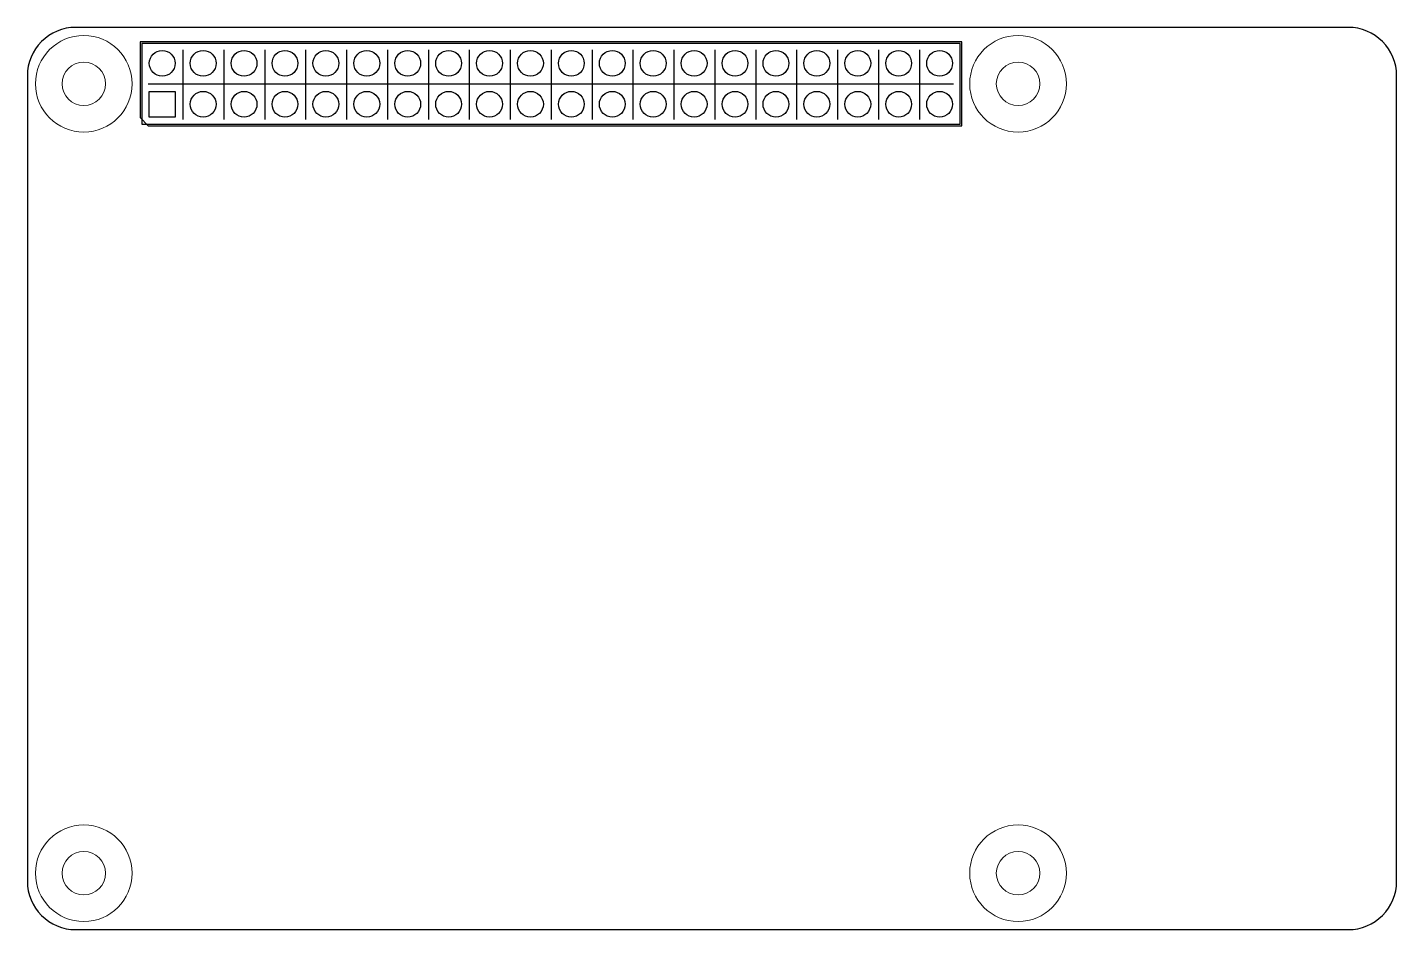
# Model space of a CAD drawing. Header units: millimetres. Extents: x 0 to 85, y 0 to 56.
import ezdxf

# ---------------------------------------------------------------- set-up
doc = ezdxf.new("R2010")
doc.units = ezdxf.units.MM
doc.layers.get('0').update_dxf_attribs({"lineweight": 0})
for name, color, linetype in [('BOARD_OUTLINE', 85, 'Continuous'), ('PARTS_TOP', 111, 'Continuous'), ('PINS_BOTTOM', 5, 'Continuous'), ('PINS_TOP', 1, 'Continuous'), ('SILK_BOTTOM', 85, 'Continuous'), ('SILK_TOP', 85, 'Continuous')]:
    doc.layers.add(name, color=color, linetype=linetype)

msp = doc.modelspace()

# ---------------------------------------------------------------- linework, layer by layer
for centre, radius in [((3.5, 52.5), 3), ((61.5, 52.5), 3), ((3.5, 52.5), 1.35), ((61.5, 52.5), 1.35), ((3.5, 3.5), 3), ((61.5, 3.5), 3), ((3.5, 3.5), 1.35), ((61.5, 3.5), 1.35)]:
    msp.add_circle(centre, radius)
at = {"layer": 'BOARD_OUTLINE'}
msp.add_lwpolyline([(3, 0), (82, 0, 0.414214), (85, 3), (85, 53, 0.414214), (82, 56), (3, 56, 0.414214), (0, 53), (0, 3, 0.414214)], format="xyb", close=True, dxfattribs=at)
at = {"layer": 'PARTS_TOP'}
msp.add_lwpolyline([(7.1, 50), (57.9, 50), (57.9, 55), (7.1, 55), (7.1, 50)], dxfattribs=at)
at = {"layer": 'PINS_BOTTOM'}
msp.add_lwpolyline([(7.57, 50.43), (7.57, 52.03), (9.17, 52.03), (9.17, 50.43)], close=True, dxfattribs=at)
for centre in [(8.37, 53.77), (10.91, 53.77), (13.45, 53.77), (15.99, 53.77), (18.53, 53.77), (21.07, 53.77), (23.61, 53.77), (26.15, 53.77), (28.69, 53.77), (31.23, 53.77), (33.77, 53.77), (36.31, 53.77), (38.85, 53.77), (41.39, 53.77), (43.93, 53.77), (46.47, 53.77), (49.01, 53.77), (51.55, 53.77), (54.09, 53.77), (56.63, 53.77), (10.91, 51.23), (13.45, 51.23), (15.99, 51.23), (18.53, 51.23), (21.07, 51.23), (23.61, 51.23), (26.15, 51.23), (28.69, 51.23), (31.23, 51.23), (33.77, 51.23), (36.31, 51.23), (38.85, 51.23), (41.39, 51.23), (43.93, 51.23), (46.47, 51.23), (49.01, 51.23), (51.55, 51.23), (54.09, 51.23), (56.63, 51.23)]:
    msp.add_circle(centre, 0.8, dxfattribs=at)
at = {"layer": 'PINS_TOP'}
msp.add_lwpolyline([(7.57, 50.43), (7.57, 52.03), (9.17, 52.03), (9.17, 50.43)], close=True, dxfattribs=at)
for centre in [(8.37, 53.77), (10.91, 53.77), (13.45, 53.77), (15.99, 53.77), (18.53, 53.77), (21.07, 53.77), (23.61, 53.77), (26.15, 53.77), (28.69, 53.77), (31.23, 53.77), (33.77, 53.77), (36.31, 53.77), (38.85, 53.77), (41.39, 53.77), (43.93, 53.77), (46.47, 53.77), (49.01, 53.77), (51.55, 53.77), (54.09, 53.77), (56.63, 53.77), (10.91, 51.23), (13.45, 51.23), (15.99, 51.23), (18.53, 51.23), (21.07, 51.23), (23.61, 51.23), (26.15, 51.23), (28.69, 51.23), (31.23, 51.23), (33.77, 51.23), (36.31, 51.23), (38.85, 51.23), (41.39, 51.23), (43.93, 51.23), (46.47, 51.23), (49.01, 51.23), (51.55, 51.23), (54.09, 51.23), (56.63, 51.23)]:
    msp.add_circle(centre, 0.8, dxfattribs=at)
at = {"layer": 'SILK_BOTTOM'}
for points in [[(9.652, 54.61), (9.652, 50.292)], [(12.192, 54.61), (12.192, 50.292)], [(14.732, 54.61), (14.732, 50.292)], [(17.272, 54.61), (17.272, 50.292)], [(19.812, 54.61), (19.812, 50.292)], [(22.352, 54.61), (22.352, 50.292)], [(24.892, 54.61), (24.892, 50.292)], [(27.432, 54.61), (27.432, 50.292)], [(29.972, 54.61), (29.972, 50.292)], [(32.512, 54.61), (32.512, 50.292)], [(35.052, 54.61), (35.052, 50.292)], [(37.592, 54.61), (37.592, 50.292)], [(40.132, 54.61), (40.132, 50.292)], [(42.672, 54.61), (42.672, 50.292)], [(45.212, 54.61), (45.212, 50.292)], [(47.752, 54.61), (47.752, 50.292)], [(50.292, 54.61), (50.292, 50.292)], [(52.832, 54.61), (52.832, 50.292)], [(55.372, 54.61), (55.372, 50.292)], [(7.5, 52.5), (57.5, 52.5)]]:
    msp.add_lwpolyline(points, dxfattribs=at)
at = {"layer": 'SILK_TOP'}
msp.add_lwpolyline([(7, 55.1), (7, 50.4), (7.5, 49.9), (58, 49.9), (58, 55.1), (7, 55.1)], dxfattribs=at)

doc.saveas('drawing.dxf')
